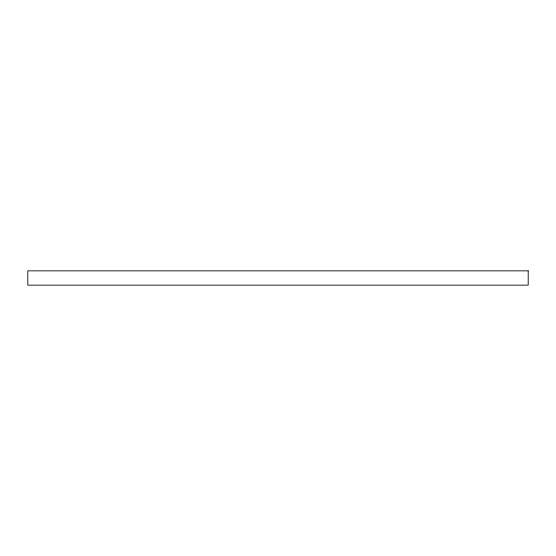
<?xml version="1.0" encoding="UTF-8"?>
<svg xmlns="http://www.w3.org/2000/svg" width="556" height="556" viewBox="0 0 556 556"><rect width="100%" height="100%" fill="white"/><g stroke="black" fill="none" stroke-linecap="round" stroke-linejoin="round"><path stroke-width="0.83" d="M528.2 270.848L27.8 270.848L27.8 285.152L528.2 285.152L528.2 270.848"/></g></svg>
